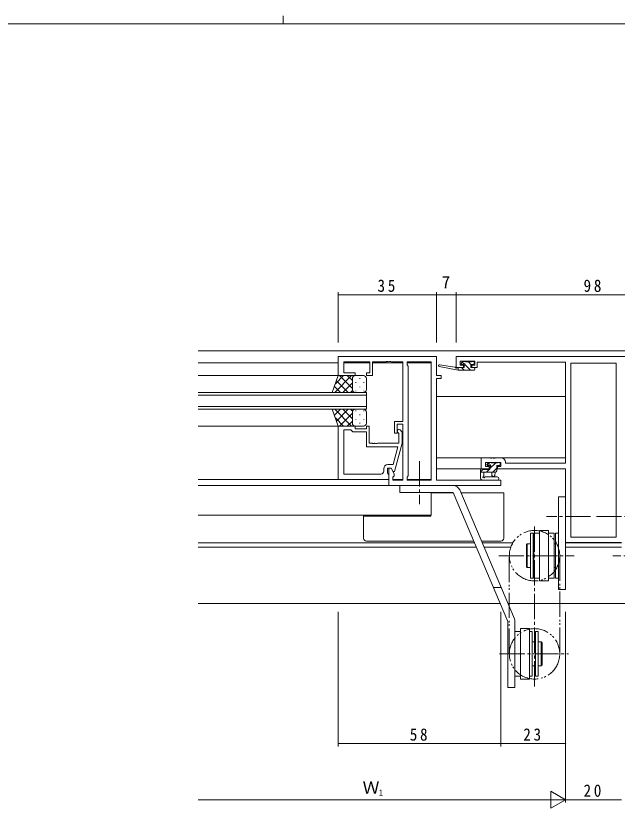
# Model space of a CAD drawing. Units: millimetres on the paper. Extents: x -420 to 373, y -297 to 267.
# Drawn here: x -128 to 86.5, y -15.2 to 267.2 of the extents above; entities that cross this region are included whole.
import ezdxf
from ezdxf.enums import TextEntityAlignment as Align

# ---------------------------------------------------------------- set-up
doc = ezdxf.new("R2010")
doc.units = ezdxf.units.MM
doc.linetypes.add('CHAIN2', pattern=[12, 9, -1, 1, -1])
doc.linetypes.add('DOUBLE_CHAIN2', pattern=[12.8, 9, -1, 0.6, -0.6, 0.6, -1])
for name, color, linetype, lineweight in [('0-1_YKK_ZWAK', 7, 'Continuous', 9), ('0-3_YKK_11', 7, 'Continuous', 9), ('0-4_YKK_12', 2, 'Continuous', 9), ('0-5_YKK_13', 4, 'Continuous', 9), ('0-6_YKK_D', 6, 'Continuous', 9)]:
    doc.layers.add(name, color=color, linetype=linetype, lineweight=lineweight)
doc.styles.add('ＭＳ ゴシック', font='')
doc.styles.get('ＭＳ ゴシック').set_extended_font_data('MS Gothic')

msp = doc.modelspace()

# ---------------------------------------------------------------- linework, layer by layer
at = {"layer": '0-1_YKK_ZWAK'}
for p, q in [((-32.686, 267.225), (-32.686, 264.425)), ((352.3, 264.425), (-417.7, 264.425))]:
    msp.add_line(p, q, dxfattribs=at)
at = {"layer": '0-3_YKK_11'}
for p, q in [((-12.981, 145.751), (22.019, 145.751)), ((-12.981, 138.951), (-12.981, 145.751)), ((22.019, 145.751), (22.019, 138.951)), ((29.019, 141.852), (29.019, 145.752)), ((29.019, 145.752), (127.019, 145.752)), ((30.519, 144.122), (30.519, 142.652)), ((35.719, 144.122), (30.519, 144.122)), ((35.719, 142.652), (35.719, 144.122)), ((-11.051, 143.821), (-11.051, 139.951)), ((-1.781, 143.821), (-11.051, 143.821)), ((-1.781, 139.951), (-1.781, 143.821)), ((-0.781, 143.821), (-0.781, 138.951)), ((4.061, 143.821), (-0.781, 143.821)), ((4.244, 143.941), (4.061, 143.821)), ((4.794, 143.941), (4.244, 143.941)), ((4.977, 143.821), (4.794, 143.941)), ((5.061, 143.821), (4.977, 143.821)), ((5.244, 143.941), (5.061, 143.821)), ((5.794, 143.941), (5.244, 143.941)), ((5.977, 143.821), (5.794, 143.941)), ((10.019, 143.821), (5.977, 143.821)), ((10.019, 122.651), (10.019, 143.821)), ((11.519, 143.821), (20.089, 143.821)), ((11.519, 142.751), (11.519, 143.821)), ((11.949, 142.321), (11.519, 142.751)), ((11.949, 103.181), (11.949, 142.321)), ((20.089, 143.821), (20.089, 101.681)), ((20.089, 143.821), (20.089, 101.681)), ((31.619, 141.852), (29.019, 141.852)), ((30.519, 142.652), (31.619, 142.652)), ((31.619, 142.652), (31.619, 141.852)), ((34.619, 142.652), (35.719, 142.652)), ((34.619, 141.852), (34.619, 142.652)), ((36.519, 141.852), (34.619, 141.852)), ((36.519, 143.752), (36.519, 141.852)), ((68.019, 143.752), (36.519, 143.752)), ((68.019, 107.752), (68.019, 143.752)), ((69.949, 143.452), (69.949, 81.382)), ((86.089, 143.452), (69.949, 143.452)), ((69.949, 143.452), (69.949, 81.382)), ((86.089, 81.382), (86.089, 143.452)), ((-6.981, 138.951), (-12.981, 138.951)), ((-11.051, 139.951), (-6.981, 139.951)), ((-6.981, 139.951), (-6.981, 138.951)), ((-2.981, 139.951), (-1.781, 139.951)), ((-2.981, 138.951), (-2.981, 139.951)), ((-0.781, 138.951), (-2.981, 138.951)), ((22.019, 138.951), (23.719, 138.951)), ((23.719, 138.951), (23.719, 137.951)), ((22.019, 137.951), (22.019, 101.681)), ((23.719, 137.951), (22.019, 137.951)), ((7.019, 122.651), (10.019, 122.651)), ((7.019, 118.451), (7.019, 122.651)), ((8.019, 121.651), (8.019, 118.451)), ((10.019, 121.651), (8.019, 121.651)), ((10.019, 101.681), (10.019, 121.651)), ((-6.981, 120.951), (-12.981, 120.951)), ((-12.981, 120.951), (-12.981, 101.951)), ((-11.051, 103.881), (-11.051, 119.651)), ((-11.051, 119.651), (-8.481, 119.651)), ((-11.051, 103.881), (-11.051, 119.651)), ((-8.481, 119.651), (-8.281, 119.451)), ((-8.281, 119.451), (-7.781, 118.951)), ((-7.781, 118.951), (-2.981, 118.951)), ((-6.981, 119.951), (-6.981, 120.951)), ((-2.981, 119.951), (-6.981, 119.951)), ((-2.981, 120.951), (-2.981, 119.951)), ((-1.981, 120.951), (-2.981, 120.951)), ((-2.981, 118.951), (-2.981, 113.551)), ((-1.981, 114.851), (-1.981, 120.951)), ((8.195, 118.727), (8.619, 118.303)), ((9.819, 118.8), (9.043, 119.576)), ((9.819, 114.855), (9.819, 118.8)), ((8.019, 118.451), (7.019, 118.451)), ((8.619, 118.303), (8.619, 114.851)), ((-2.981, 113.551), (8.228, 113.551)), ((-0.939, 114.851), (-1.981, 114.851)), ((-0.756, 114.731), (-0.939, 114.851)), ((-0.206, 114.731), (-0.756, 114.731)), ((-0.023, 114.851), (-0.206, 114.731)), ((0.061, 114.851), (-0.023, 114.851)), ((0.244, 114.731), (0.061, 114.851)), ((0.794, 114.731), (0.244, 114.731)), ((0.977, 114.851), (0.794, 114.731)), ((8.619, 114.851), (0.977, 114.851)), ((8.228, 113.551), (6.54, 107.251)), ((7.112, 104.751), (9.819, 114.855)), ((38.019, 109.652), (41.061, 109.652)), ((38.019, 105.752), (38.019, 109.652)), ((39.519, 108.022), (39.519, 106.552)), ((44.989, 108.022), (39.519, 108.022)), ((41.061, 109.652), (41.244, 109.532)), ((41.244, 109.532), (41.794, 109.532)), ((41.794, 109.532), (41.977, 109.652)), ((41.977, 109.652), (42.061, 109.652)), ((42.061, 109.652), (42.244, 109.532)), ((42.244, 109.532), (42.794, 109.532)), ((42.794, 109.532), (42.977, 109.652)), ((42.977, 109.652), (45.119, 109.652)), ((44.989, 106.552), (44.989, 108.022)), ((46.619, 108.152), (46.619, 107.752)), ((46.619, 107.752), (68.019, 107.752)), ((3.219, 105.751), (3.219, 104.881)), ((4.519, 105.951), (5.819, 105.951)), ((4.519, 104.151), (4.519, 105.951)), ((6.54, 107.251), (4.719, 107.251)), ((5.019, 105.951), (5.819, 105.951)), ((5.019, 99.751), (5.019, 105.951)), ((5.819, 105.951), (6.512, 104.751)), ((5.819, 105.951), (6.949, 103.994)), ((6.512, 104.751), (7.112, 104.751)), ((40.819, 105.752), (38.019, 105.752)), ((39.519, 106.552), (40.819, 106.552)), ((40.819, 106.552), (40.819, 105.752)), ((43.819, 106.552), (44.989, 106.552)), ((43.819, 105.752), (43.819, 106.552)), ((68.019, 105.752), (43.819, 105.752)), ((68.019, 79.452), (68.019, 105.752)), ((-12.981, 101.951), (5.019, 101.951)), ((2.219, 103.881), (-11.051, 103.881)), ((4.719, 103.951), (4.519, 104.151)), ((5.019, 103.651), (4.719, 103.951)), ((5.019, 101.951), (5.019, 103.651)), ((6.949, 103.181), (6.519, 102.751)), ((6.519, 102.751), (6.519, 101.681)), ((6.949, 103.994), (6.949, 103.181)), ((11.519, 102.751), (11.949, 103.181)), ((11.519, 101.681), (11.519, 102.751)), ((45.019, 99.751), (5.019, 99.751)), ((6.519, 101.681), (10.019, 101.681)), ((20.089, 101.681), (11.519, 101.681)), ((22.019, 101.681), (45.019, 101.681)), ((45.019, 101.681), (45.019, 99.751)), ((88.019, 79.452), (68.019, 79.452)), ((69.949, 81.382), (86.089, 81.382))]:
    msp.add_line(p, q, dxfattribs=at)
for centre, radius, start, end in [((8.619, 119.151), 0.6, 44.99998, 225), ((45.119, 108.152), 1.5, 0, 89.99998), ((2.219, 104.881), 1, 270, 359.99998), ((4.719, 105.751), 1.5, 90, 179.99998)]:
    msp.add_arc(centre, radius, start, end, dxfattribs=at)
at = {"layer": '0-4_YKK_12'}
for p, q in [((-62.981, 147.752), (219.019, 147.752)), ((-62.981, 143.551), (-12.981, 143.552)), ((-11.049, 143.552), (-1.782, 143.552)), ((-0.779, 143.552), (10.018, 143.552)), ((11.521, 143.552), (20.088, 143.552)), ((-12.481, 138.951), (-62.981, 138.951)), ((-2.98, 132.951), (-62.981, 132.951)), ((-2.98, 126.951), (-2.98, 132.951)), ((-62.981, 131.951), (-2.98, 131.951)), ((22.019, 131.552), (68.019, 131.552)), ((-2.98, 127.951), (-62.981, 127.951)), ((-62.981, 126.951), (-2.98, 126.951)), ((-62.981, 120.951), (-12.981, 120.951)), ((68.019, 109.652), (22.019, 109.652)), ((22.019, 105.752), (38.319, 105.752)), ((-62.981, 101.951), (5.019, 101.951)), ((6.521, 101.951), (10.018, 101.951)), ((11.521, 101.951), (20.088, 101.951)), ((-62.981, 99.751), (5.457, 99.751)), ((20.089, 97.252), (20.089, 89.152)), ((-62.981, 89.152), (20.089, 89.152)), ((35.605, 79.382), (-62.981, 79.382)), ((49.303, 79.382), (38.32, 79.382)), ((88.019, 79.382), (68.019, 79.382)), ((36.297, 77.752), (-62.981, 77.752)), ((48.535, 77.752), (39.012, 77.752)), ((88.019, 77.752), (68.019, 77.752)), ((44.786, 57.752), (-62.981, 57.752)), ((108.537, 57.752), (47.502, 57.752))]:
    msp.add_line(p, q, dxfattribs=at)
at = {"layer": '0-5_YKK_13'}
for p, q in [((29.721, 140.852), (22.96, 142.258)), ((28.607, 142.025), (23.065, 142.849)), ((29.721, 141.852), (29.634, 141.866)), ((29.721, 140.852), (29.721, 141.852)), ((31.919, 141.852), (29.721, 141.852)), ((31.407, 143.964), (30.907, 143.464)), ((31.952, 140.852), (30.952, 141.852)), ((31.119, 142.952), (31.458, 142.952)), ((31.856, 143.194), (31.246, 143.803)), ((32.219, 144.052), (31.619, 144.052)), ((31.919, 142.491), (31.919, 141.852)), ((34.197, 140.852), (32.161, 142.888)), ((34.419, 143.852), (32.419, 143.852)), ((34.342, 142.952), (33.442, 143.852)), ((34.319, 142.952), (35.119, 142.952)), ((34.319, 141.852), (34.319, 142.952)), ((35.419, 141.852), (34.319, 141.852)), ((35.119, 144.052), (34.619, 144.052)), ((35.419, 143.252), (35.419, 143.752)), ((35.718, 141.576), (35.443, 141.851)), ((35.719, 141.152), (35.719, 141.552)), ((-15.124, 132.951), (-12.981, 138.951)), ((-8.249, 138.951), (-14.249, 132.951)), ((-11.077, 138.951), (-14.038, 135.991)), ((-12.981, 138.951), (-6.981, 138.951)), ((-7.981, 134.331), (-12.601, 138.951)), ((-7.981, 137.16), (-9.773, 138.951)), ((-3.981, 138.951), (-6.981, 138.951)), ((35.419, 140.852), (29.721, 140.852)), ((-9.429, 132.951), (-13.625, 137.147)), ((-7.981, 136.391), (-11.421, 132.951)), ((-7.981, 137.951), (-7.981, 134.351)), ((-7.981, 137.551), (-7.981, 133.951)), ((-6.759, 136.616), (-6.759, 136.416)), ((-5.344, 138.031), (-5.344, 137.831)), ((-3.929, 136.616), (-3.929, 136.416)), ((-2.981, 133.951), (-2.981, 137.951)), ((-6.981, 132.951), (-15.124, 132.951)), ((-12.258, 132.951), (-14.369, 135.063)), ((-7.924, 133.619), (-8.592, 132.951)), ((-6.981, 132.951), (-3.981, 132.951)), ((-6.759, 133.586), (-6.759, 133.386)), ((-5.344, 135.001), (-5.344, 134.801)), ((-3.929, 133.586), (-3.929, 133.386)), ((-15.124, 126.951), (-6.981, 126.951)), ((-15.124, 126.951), (-12.981, 120.951)), ((-12.258, 126.951), (-14.369, 124.84)), ((-8.249, 120.951), (-14.249, 126.951)), ((-9.429, 126.951), (-13.625, 122.756)), ((-7.981, 125.572), (-12.601, 120.951)), ((-7.981, 123.512), (-11.421, 126.951)), ((-7.924, 126.283), (-8.592, 126.951)), ((-7.981, 122.351), (-7.981, 125.951)), ((-7.981, 121.951), (-7.981, 125.551)), ((-6.981, 126.951), (-3.981, 126.951)), ((-6.759, 126.316), (-6.759, 126.516)), ((-5.344, 124.901), (-5.344, 125.101)), ((-3.929, 126.316), (-3.929, 126.516)), ((-2.981, 125.951), (-2.981, 121.951)), ((-11.077, 120.951), (-14.038, 123.912)), ((-7.981, 122.743), (-9.773, 120.951)), ((-6.759, 123.286), (-6.759, 123.486)), ((-5.344, 121.871), (-5.344, 122.071)), ((-3.929, 123.286), (-3.929, 123.486)), ((-12.981, 120.951), (-6.981, 120.951)), ((-3.981, 120.951), (-6.981, 120.951)), ((41.103, 108.022), (40.099, 107.018)), ((40.607, 107.934), (40.107, 107.434)), ((41.419, 108.022), (40.819, 108.022)), ((43.148, 107.822), (41.119, 105.793)), ((43.719, 107.822), (41.619, 107.822)), ((44.419, 108.022), (43.919, 108.022)), ((44.719, 107.222), (44.719, 107.722)), ((38.752, 105.671), (37.719, 104.638)), ((37.719, 105.422), (37.719, 102.459)), ((37.719, 104.522), (43.019, 104.522)), ((38.619, 105.722), (38.019, 105.722)), ((41.119, 105.522), (38.819, 105.522)), ((38.919, 103.341), (38.919, 104.522)), ((40.848, 105.522), (39.848, 104.522)), ((40.319, 106.922), (40.658, 106.922)), ((41.119, 106.461), (41.119, 105.522)), ((41.719, 104.522), (41.821, 103.378)), ((43.519, 105.948), (42.093, 104.522)), ((42.919, 104.522), (42.817, 103.378)), ((43.519, 106.922), (44.419, 106.922)), ((43.519, 105.022), (43.519, 106.922)), ((44.706, 107.135), (44.506, 106.935)), ((38.334, 101.719), (37.903, 102.072)), ((39.455, 102.852), (43.703, 102.852)), ((9.019, 99.752), (9.019, 97.252)), ((28.019, 99.752), (9.019, 99.752)), ((38.524, 101.652), (43.703, 101.652)), ((28.019, 97.252), (9.019, 97.252)), ((28.062, 97.152), (20.089, 97.152)), ((47.519, 51.313), (28.019, 97.252)), ((49.82, 52.29), (30.321, 98.229)), ((45.019, 97.152), (30.778, 97.152)), ((46.019, 97.152), (45.019, 97.152)), ((46.019, 80.952), (46.019, 97.152)), ((68.019, 95.752), (65.519, 95.752)), ((68.019, 62.752), (68.019, 95.752)), ((-3.981, 88.852), (-3.981, 89.152)), ((20.019, 88.852), (-2.981, 88.852)), ((20.019, 89.152), (20.019, 88.852)), ((56.519, 82.752), (56.519, 66.752)), ((58.819, 82.752), (56.819, 82.752)), ((58.819, 83.752), (58.819, 65.752)), ((62.019, 83.752), (58.819, 83.752)), ((62.019, 65.752), (62.019, 83.752)), ((-2.981, 79.952), (35.363, 79.952)), ((38.079, 79.952), (45.019, 79.952)), ((54.419, 79.002), (54.119, 78.702)), ((54.119, 70.802), (54.119, 78.702)), ((54.419, 79.002), (54.419, 70.502)), ((54.419, 79.002), (55.519, 79.002)), ((56.819, 79.002), (56.519, 79.002)), ((64.019, 79.002), (64.519, 79.002)), ((56.519, 70.502), (56.819, 70.502)), ((64.019, 70.502), (64.519, 70.502)), ((62.019, 65.752), (58.819, 65.752)), ((64.519, 66.752), (65.519, 66.752)), ((42.396, 63.383), (45.111, 63.383)), ((47.519, 27.752), (47.519, 51.313)), ((50.019, 27.752), (50.019, 51.313)), ((52.019, 48.752), (52.019, 30.752)), ((55.219, 48.752), (52.019, 48.752)), ((55.219, 30.752), (55.219, 48.752)), ((52.019, 47.752), (50.019, 47.752)), ((56.219, 47.752), (55.219, 47.752)), ((56.219, 31.752), (56.219, 47.752)), ((58.319, 47.752), (57.319, 47.752)), ((57.319, 47.752), (57.319, 31.752)), ((57.319, 44.002), (56.219, 44.002)), ((59.419, 44.002), (58.319, 44.002)), ((59.719, 43.702), (59.419, 44.002)), ((59.419, 35.502), (59.419, 44.002)), ((59.719, 35.802), (59.719, 43.702)), ((56.219, 35.502), (57.319, 35.502)), ((58.319, 35.502), (59.419, 35.502)), ((59.419, 35.502), (59.719, 35.802)), ((50.019, 31.752), (52.019, 31.752)), ((55.219, 31.752), (56.219, 31.752)), ((52.019, 30.752), (55.219, 30.752)), ((47.519, 27.752), (50.019, 27.752))]:
    msp.add_line(p, q, dxfattribs=at)
at = {"layer": '0-5_YKK_13', "linetype": 'CHAIN2'}
for p, q in [((16.019, 108.402), (16.019, 93.07)), ((76.969, 88.752), (61.338, 88.752)), ((79.069, 88.752), (94.701, 88.752)), ((57.019, 28.145), (57.019, 85.714)), ((44.228, 74.752), (71.154, 74.752)), ((111.81, 74.752), (84.884, 74.752)), ((44.528, 39.752), (69.154, 39.752))]:
    msp.add_line(p, q, dxfattribs=at)
at = {"layer": '0-5_YKK_13', "linetype": 'DOUBLE_CHAIN2'}
for p, q in [((48.019, 39.752), (48.02, 74.752)), ((66.02, 74.751), (66.019, 39.752))]:
    msp.add_line(p, q, dxfattribs=at)
at = {"layer": '0-5_YKK_13'}
for points in [[(65.519, 95.752), (65.519, 62.752), (68.019, 62.752)], [(-2.981, 88.852), (-3.981, 88.852), (-3.981, 80.952)], [(19.922, 88.852), (19.901, 88.927), (19.881, 89.152)], [(56.819, 82.752), (56.819, 66.752), (58.819, 66.752)], [(62.019, 66.752), (64.019, 66.752), (64.019, 82.752), (62.019, 82.752)], [(65.519, 82.752), (64.519, 82.752), (64.519, 66.752)], [(54.119, 70.802), (54.419, 70.502), (55.519, 70.502)], [(57.319, 31.752), (58.319, 31.752), (58.319, 47.752)]]:
    msp.add_lwpolyline(points, dxfattribs=at)
msp.add_lwpolyline([(55.519, 66.752), (56.519, 66.752), (56.519, 82.752), (55.519, 82.752)], close=True, dxfattribs=at)
at = {"layer": '0-5_YKK_13', "linetype": 'DOUBLE_CHAIN2'}
for centre in [(57.02, 74.752), (57.019, 39.752)]:
    msp.add_circle(centre, 9, dxfattribs=at)
at = {"layer": '0-5_YKK_13'}
for centre, radius, start, end in [((23.021, 142.552), 0.3, 81.55064, 258.25018), ((28.563, 141.729), 0.3, 21.55064, 81.55064), ((29.121, 141.949), 0.3, 201.55064, 320.80246), ((29.586, 141.57), 0.3, 80.80246, 140.80246), ((31.119, 143.252), 0.3, 134.99998, 270), ((31.619, 143.752), 0.3, 90, 134.99998), ((31.458, 143.252), 0.3, 270, 326.94426), ((31.919, 142.952), 0.25, 303.05573, 146.94426), ((32.219, 142.491), 0.3, 123.05573, 180), ((32.219, 143.852), 0.2, 0, 90), ((34.619, 143.852), 0.2, 90, 180), ((35.119, 143.752), 0.3, 0, 90), ((35.119, 143.252), 0.3, 270, 0), ((35.419, 141.552), 0.3, 0, 90), ((-6.981, 137.951), 1, 89.99998, 179.99998), ((-6.981, 137.951), 1, 89.99998, 179.99998), ((-3.981, 137.951), 1, 359.99998, 89.99998), ((35.419, 141.152), 0.3, 270, 0), ((-6.981, 133.951), 1, 179.99998, 269.99998), ((-6.981, 133.951), 1, 179.99998, 269.99998), ((-3.981, 133.951), 1, 269.99998, 359.99998), ((-6.981, 125.951), 1, 89.99998, 179.99998), ((-6.981, 125.951), 1, 89.99998, 179.99998), ((-3.981, 125.951), 1, 359.99998, 89.99998), ((-6.981, 121.951), 1, 179.99998, 269.99998), ((-6.981, 121.951), 1, 179.99998, 269.99998), ((-3.981, 121.951), 1, 269.99998, 359.99998), ((40.319, 107.222), 0.3, 134.99998, 270), ((40.819, 107.722), 0.3, 90, 134.99998), ((41.419, 107.822), 0.2, 0, 90), ((43.919, 107.822), 0.2, 90, 180), ((44.419, 107.722), 0.3, 0, 90), ((38.019, 105.422), 0.3, 90, 180), ((38.619, 105.522), 0.2, 0, 90), ((40.658, 107.222), 0.3, 270, 326.94426), ((41.119, 106.922), 0.25, 303.05573, 146.94426), ((41.419, 106.461), 0.3, 123.05573, 180), ((43.019, 105.022), 0.5, 270, 0), ((44.419, 107.222), 0.3, 270, 0), ((38.219, 102.459), 0.5, 180, 230.76546), ((38.524, 101.952), 0.3, 230.76546, 269.99998), ((38.919, 102.822), 0.3, 120, 333.2563), ((38.619, 103.341), 0.3, 300, 0), ((39.455, 102.552), 0.3, 89.99998, 153.2563), ((42.319, 103.422), 0.5, 185.09206, 354.90793), ((43.703, 102.252), 0.6, 269.99998, 89.99998), ((28.019, 97.252), 2.5, 23, 90), ((-2.981, 80.952), 1, 180, 270), ((45.019, 80.952), 1, 270, 0), ((47.519, 51.313), 2.5, 359.99998, 22.99998)]:
    msp.add_arc(centre, radius, start, end, dxfattribs=at)
at = {"layer": '0-6_YKK_D'}
for p, q in [((-12.981, 150.752), (-12.981, 168.752)), ((22.019, 167.752), (-12.981, 167.752)), ((22.019, 150.752), (22.019, 168.752)), ((22.019, 150.752), (22.019, 168.752)), ((29.019, 167.752), (22.019, 167.752)), ((29.019, 150.752), (29.019, 168.752)), ((29.019, 150.752), (29.019, 168.752)), ((29.019, 167.752), (127.019, 167.752)), ((-12.981, 54.752), (-12.981, 6.752)), ((45.019, 54.752), (45.019, 6.752)), ((45.019, 54.752), (45.019, 6.752)), ((68.019, 54.752), (68.019, 6.752)), ((68.019, 54.752), (68.019, -13.248)), ((68.019, 54.752), (68.019, -13.248)), ((45.019, 7.752), (-12.981, 7.752)), ((45.019, 7.752), (68.019, 7.752)), ((62.823, -9.248), (62.823, -15.248)), ((68.019, -12.248), (62.823, -9.248)), ((62.019, -12.248), (-62.981, -12.248)), ((68.019, -12.248), (57.627, -12.248)), ((68.019, -12.248), (62.823, -15.248)), ((68.019, -12.248), (88.019, -12.248))]:
    msp.add_line(p, q, dxfattribs=at)
for centre, start, end in [((-12.981, 167.752), 0, 180), ((-12.981, 167.752), 180, 0), ((22.019, 167.752), 0, 180), ((22.019, 167.752), 0, 180), ((22.019, 167.752), 180, 0), ((22.019, 167.752), 180, 0), ((29.019, 167.752), 0, 180), ((29.019, 167.752), 0, 180), ((29.019, 167.752), 180, 0), ((29.019, 167.752), 180, 0), ((-12.981, 7.752), 0, 180), ((-12.981, 7.752), 180, 0), ((45.019, 7.752), 0, 180), ((45.019, 7.752), 0, 180), ((45.019, 7.752), 180, 0), ((45.019, 7.752), 180, 0), ((68.019, 7.752), 0, 180), ((68.019, 7.752), 180, 0)]:
    msp.add_arc(centre, 0.106, start, end, dxfattribs=at)

# ---------------------------------------------------------------- texts
at = {"layer": '0-6_YKK_D', "color": 3, "style": 'ＭＳ ゴシック'}
for s, p in [('7', (23.919, 168.752)), ('Ｗ', (-4.321, -11.448))]:
    msp.add_text(s, height=4.399, dxfattribs=at).set_placement(p, align=Align.BOTTOM_LEFT)
at = {"layer": '0-6_YKK_D', "color": 7, "style": 'ＭＳ ゴシック'}
msp.add_text('1', height=2.199, dxfattribs=at).set_placement((1.439, -11.448), align=Align.BOTTOM_LEFT)
at = {"layer": '0-6_YKK_D', "color": 3, "char_height": 4.399, "attachment_point": 7, "style": 'ＭＳ ゴシック'}
for s, insert in [('\\T1.36;\\W0.9;35', (0.999, 168.752)), ('\\T1.36;\\W0.9;98', (74.499, 168.752)), ('\\T1.36;\\W0.9;58', (12.499, 8.752)), ('\\T1.36;\\W0.9;23', (52.999, 8.752)), ('\\T1.36;\\W0.9;20', (74.499, -11.248))]:
    msp.add_mtext(s, dxfattribs=dict(at, insert=insert))

doc.saveas('drawing.dxf')
